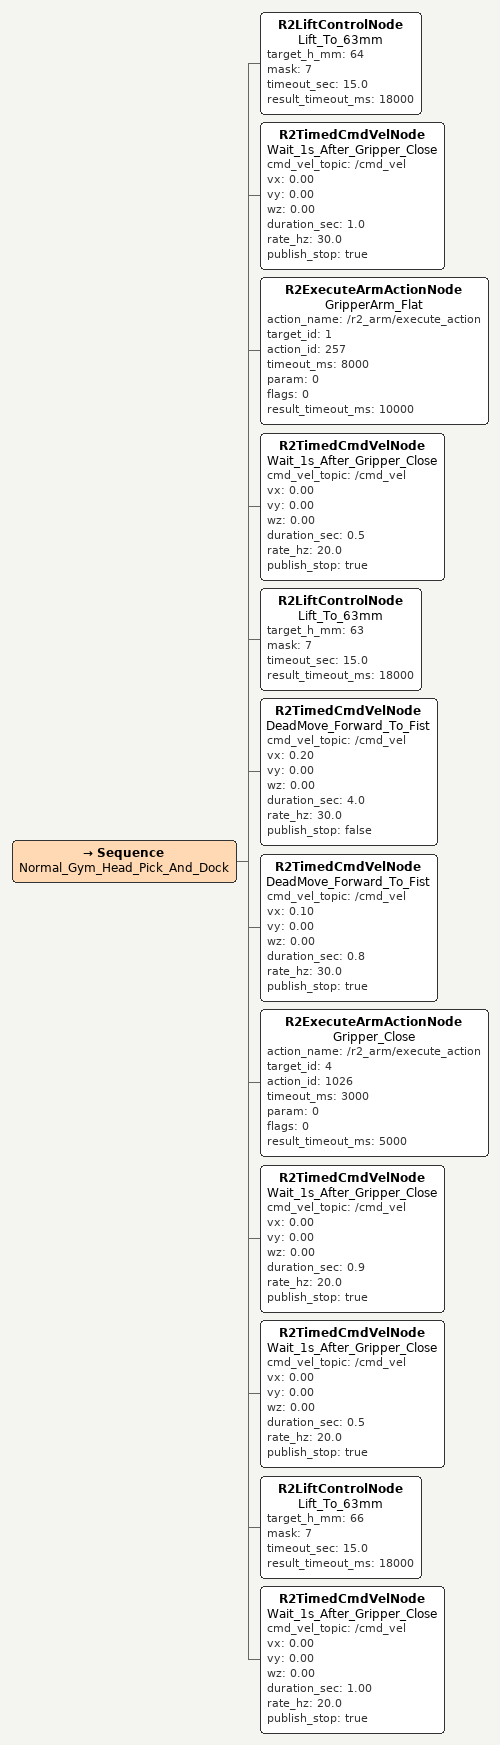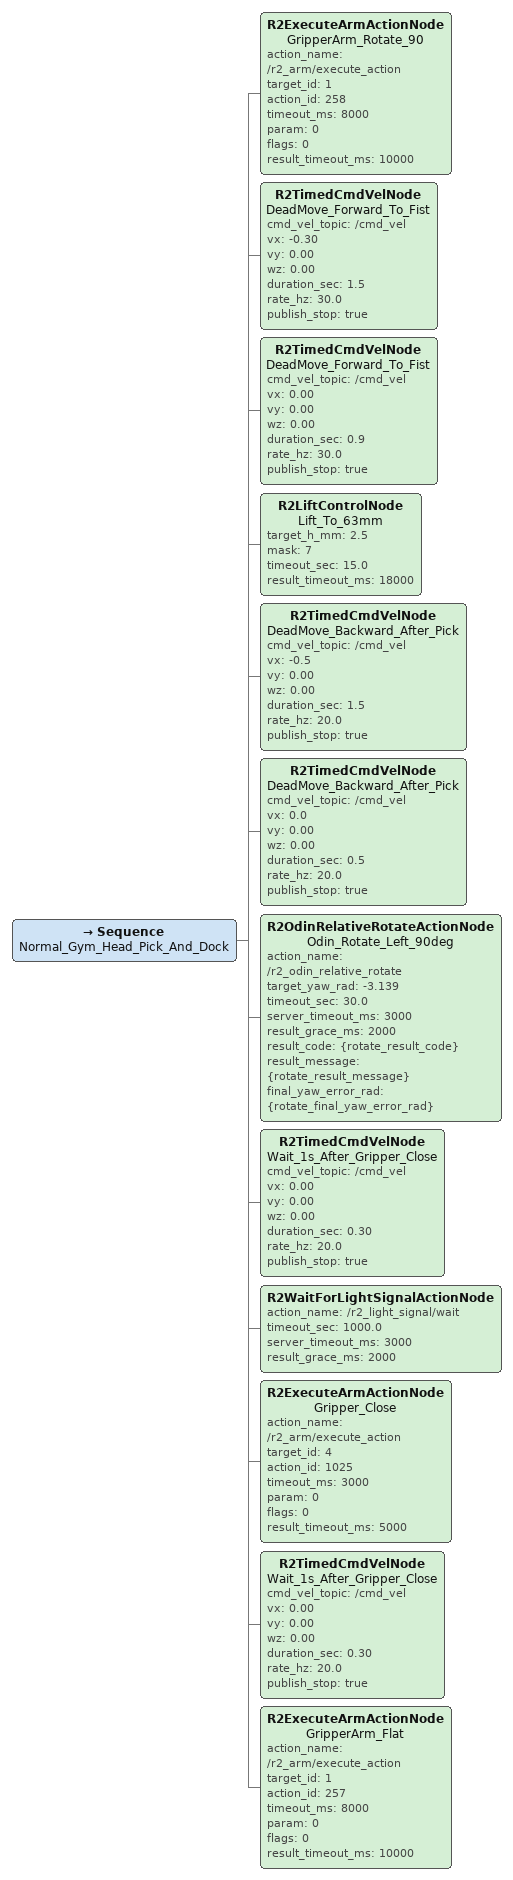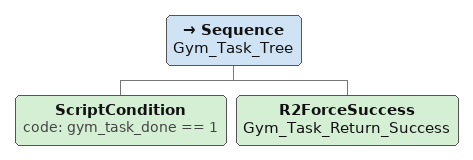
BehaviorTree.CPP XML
<Sequence name="Normal_Gym_Head_Pick_And_Dock">
  <!-- 4. 底盘升高到 64 mm -->
  <R2LiftControlNode name="Lift_To_63mm" target_h_mm="64" mask="7" timeout_sec="15.0" result_timeout_ms="18000"/>

  <R2TimedCmdVelNode name="Wait_1s_After_Gripper_Close" cmd_vel_topic="/cmd_vel" vx="0.00" vy="0.00" wz="0.00" duration_sec="1.0" rate_hz="30.0" publish_stop="true"/>

  <!-- 5. 下发夹爪机械臂平放指令 -->
  <R2ExecuteArmActionNode name="GripperArm_Flat" action_name="/r2_arm/execute_action" target_id="1" action_id="257" timeout_ms="8000" param="0" flags="0" result_timeout_ms="10000"/>

  <R2TimedCmdVelNode name="Wait_1s_After_Gripper_Close" cmd_vel_topic="/cmd_vel" vx="0.00" vy="0.00" wz="0.00" duration_sec="0.5" rate_hz="20.0" publish_stop="true"/>

  <R2LiftControlNode name="Lift_To_63mm" target_h_mm="63" mask="7" timeout_sec="15.0" result_timeout_ms="18000"/>

  <R2TimedCmdVelNode name="DeadMove_Forward_To_Fist" cmd_vel_topic="/cmd_vel" vx="0.20" vy="0.00" wz="0.00" duration_sec="4.0" rate_hz="30.0" publish_stop="false"/>

  <R2TimedCmdVelNode name="DeadMove_Forward_To_Fist" cmd_vel_topic="/cmd_vel" vx="0.10" vy="0.00" wz="0.00" duration_sec="0.8" rate_hz="30.0" publish_stop="true"/>

  <R2ExecuteArmActionNode name="Gripper_Close" action_name="/r2_arm/execute_action" target_id="4" action_id="1026" timeout_ms="3000" param="0" flags="0" result_timeout_ms="5000"/>

  <!-- 8. 延迟 1 秒：用 0 速度保持 1 秒 -->
  <R2TimedCmdVelNode name="Wait_1s_After_Gripper_Close" cmd_vel_topic="/cmd_vel" vx="0.00" vy="0.00" wz="0.00" duration_sec="0.9" rate_hz="20.0" publish_stop="true"/>

  <R2TimedCmdVelNode name="Wait_1s_After_Gripper_Close" cmd_vel_topic="/cmd_vel" vx="0.00" vy="0.00" wz="0.00" duration_sec="0.5" rate_hz="20.0" publish_stop="true"/>

  <R2LiftControlNode name="Lift_To_63mm" target_h_mm="66" mask="7" timeout_sec="15.0" result_timeout_ms="18000"/>

  <R2TimedCmdVelNode name="Wait_1s_After_Gripper_Close" cmd_vel_topic="/cmd_vel" vx="0.00" vy="0.00" wz="0.00" duration_sec="1.00" rate_hz="20.0" publish_stop="true"/>
</Sequence>

<Sequence name="Normal_Gym_Head_Pick_And_Dock">
  <R2ExecuteArmActionNode name="GripperArm_Rotate_90" action_name="/r2_arm/execute_action" target_id="1" action_id="258" timeout_ms="8000" param="0" flags="0" result_timeout_ms="10000"/>

  <R2TimedCmdVelNode name="DeadMove_Forward_To_Fist" cmd_vel_topic="/cmd_vel" vx="-0.30" vy="0.00" wz="0.00" duration_sec="1.5" rate_hz="30.0" publish_stop="true"/>

  <R2TimedCmdVelNode name="DeadMove_Forward_To_Fist" cmd_vel_topic="/cmd_vel" vx="0.00" vy="0.00" wz="0.00" duration_sec="0.9" rate_hz="30.0" publish_stop="true"/>

  <R2LiftControlNode name="Lift_To_63mm" target_h_mm="2.5" mask="7" timeout_sec="15.0" result_timeout_ms="18000"/>

  <R2TimedCmdVelNode name="DeadMove_Backward_After_Pick" cmd_vel_topic="/cmd_vel" vx="-0.5" vy="0.00" wz="0.00" duration_sec="1.5" rate_hz="20.0" publish_stop="true"/>

  <R2TimedCmdVelNode name="DeadMove_Backward_After_Pick" cmd_vel_topic="/cmd_vel" vx="0.0" vy="0.00" wz="0.00" duration_sec="0.5" rate_hz="20.0" publish_stop="true"/>

  <!-- 12. 死动作：原地旋转一段时间 -->
  <R2OdinRelativeRotateActionNode name="Odin_Rotate_Left_90deg" action_name="/r2_odin_relative_rotate" target_yaw_rad="-3.139" timeout_sec="30.0" server_timeout_ms="3000" result_grace_ms="2000" result_code="{rotate_result_code}" result_message="{rotate_result_message}" final_yaw_error_rad="{rotate_final_yaw_error_rad}"/>

  <R2TimedCmdVelNode name="Wait_1s_After_Gripper_Close" cmd_vel_topic="/cmd_vel" vx="0.00" vy="0.00" wz="0.00" duration_sec="0.30" rate_hz="20.0" publish_stop="true"/>

  <R2WaitForLightSignalActionNode action_name="/r2_light_signal/wait" timeout_sec="1000.0" server_timeout_ms="3000" result_grace_ms="2000"/>

  <R2ExecuteArmActionNode name="Gripper_Close" action_name="/r2_arm/execute_action" target_id="4" action_id="1025" timeout_ms="3000" param="0" flags="0" result_timeout_ms="5000"/>

  <R2TimedCmdVelNode name="Wait_1s_After_Gripper_Close" cmd_vel_topic="/cmd_vel" vx="0.00" vy="0.00" wz="0.00" duration_sec="0.30" rate_hz="20.0" publish_stop="true"/>

  <R2ExecuteArmActionNode name="GripperArm_Flat" action_name="/r2_arm/execute_action" target_id="1" action_id="257" timeout_ms="8000" param="0" flags="0" result_timeout_ms="10000"/>
</Sequence>

<Sequence name="Gym_Task_Tree">
  <ScriptCondition code=" gym_task_done == 1 "/>

  <R2ForceSuccess name="Gym_Task_Return_Success"/>
</Sequence>
